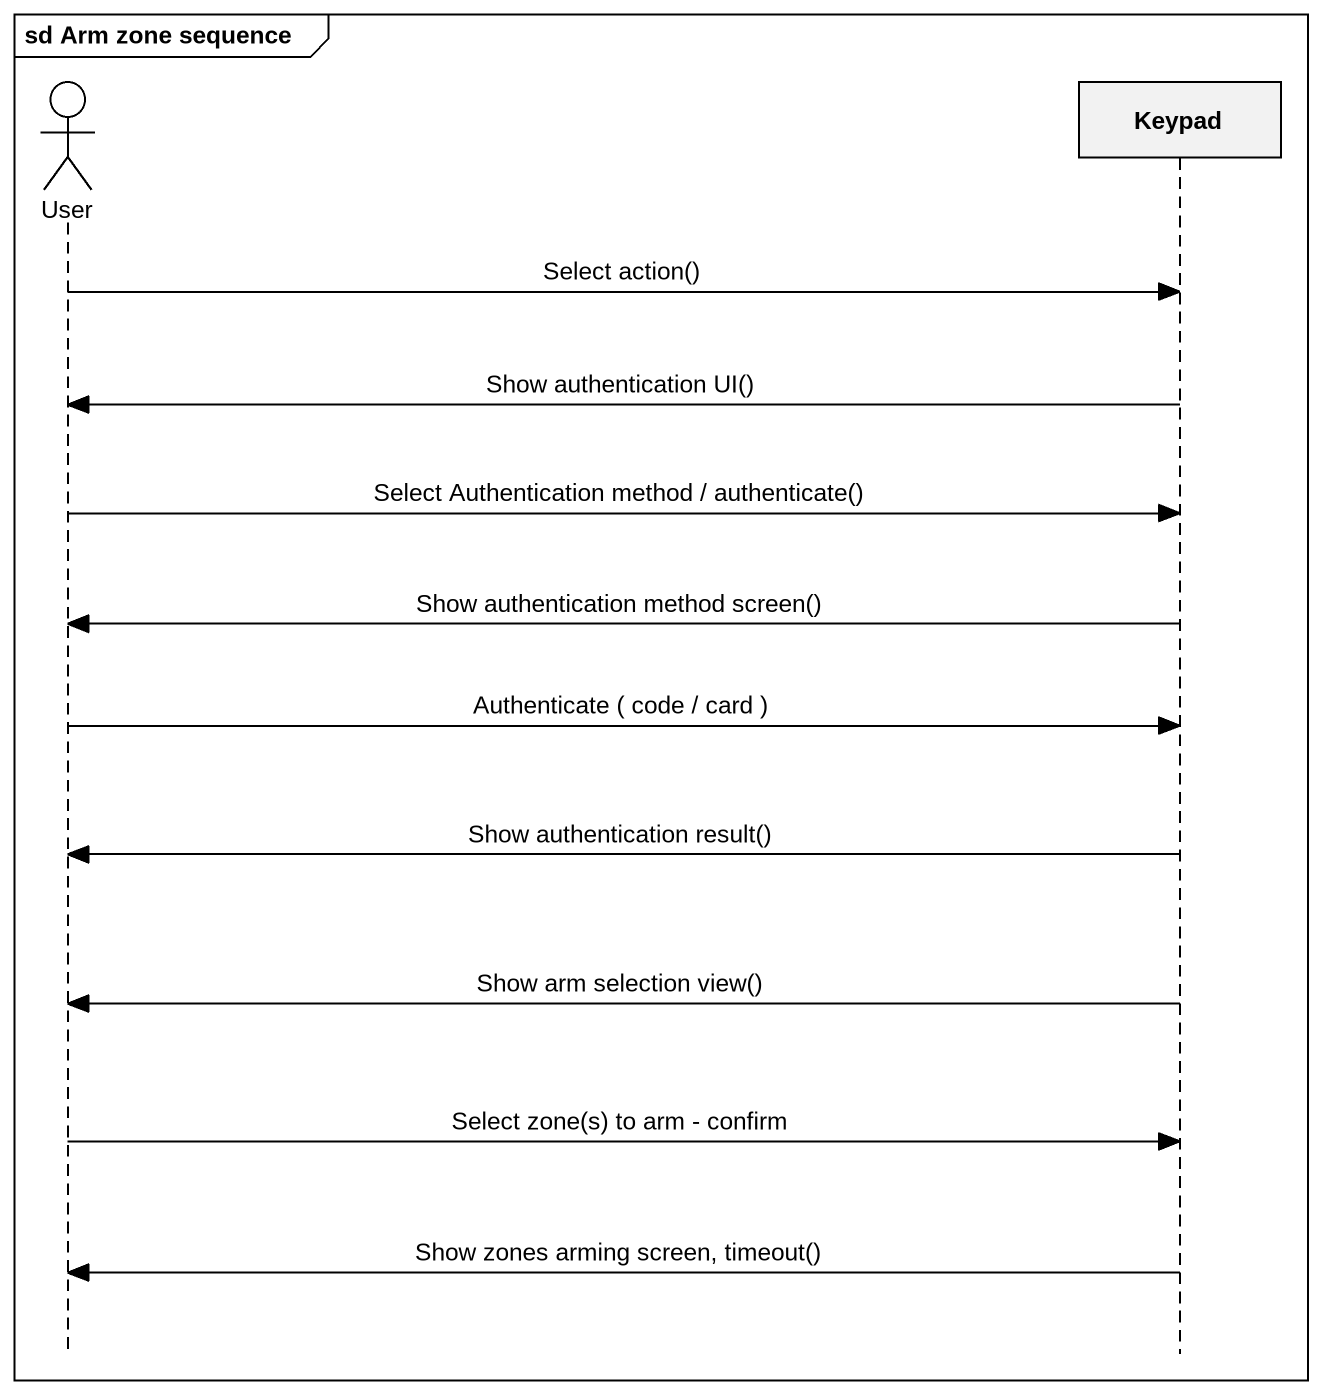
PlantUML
@startuml
mainframe sd Arm zone sequence
hide footbox
actor User
participant Keypad

User -> Keypad : Select action()
Keypad -> User : Show authentication UI()
User -> Keypad : Select Authentication method / authenticate()
Keypad -> User : Show authentication method screen()
User -> Keypad : Authenticate ( code / card )
Keypad -> User : Show authentication result()
Keypad -> User : Show arm selection view()
User -> Keypad : Select zone(s) to arm - confirm
Keypad -> User : Show zones arming screen, timeout()
@enduml
